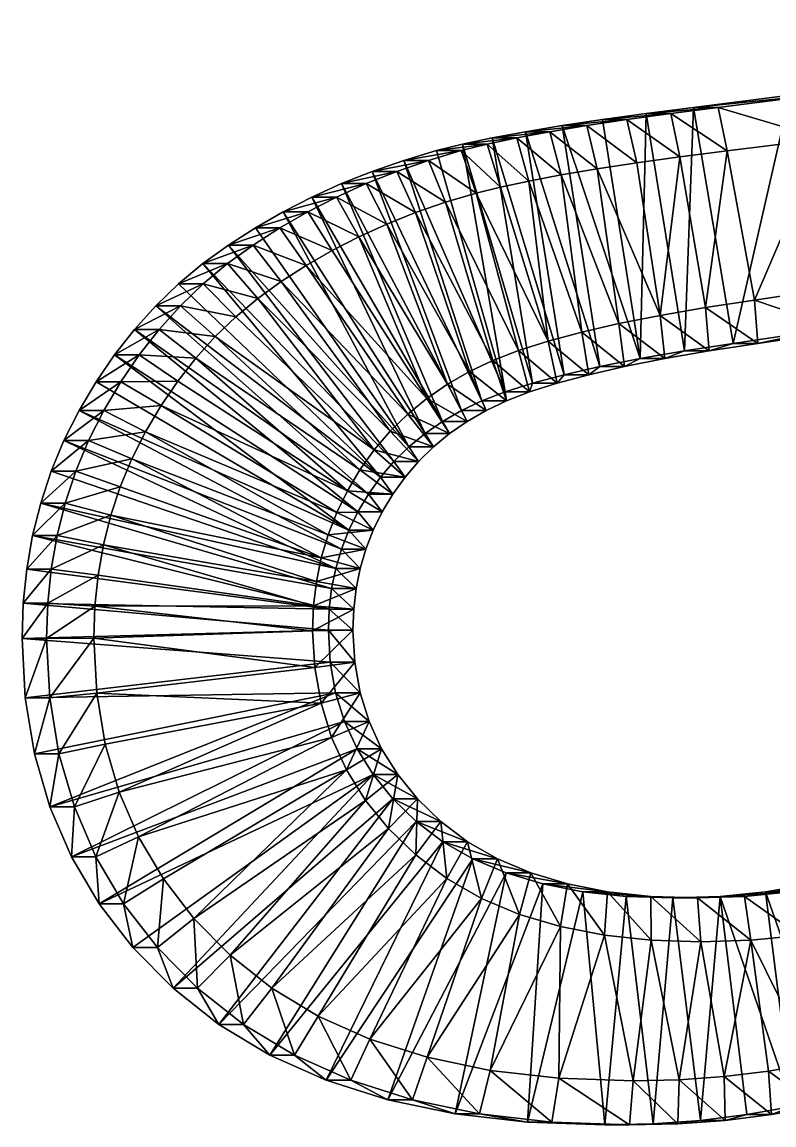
# Model space of a CAD drawing. Header units: metres. Extents: x -136 to 55, y -57 to 41.
# Drawn here: x -133.88 to -129.4, y -12.21 to -5.63 of the extents above; entities that cross this region are included whole.
import ezdxf

# ---------------------------------------------------------------- set-up
doc = ezdxf.new("R2010")
doc.units = ezdxf.units.M
doc.layers.get('0').update_dxf_attribs({"true_color": 0x57e057})

msp = doc.modelspace()

# ---------------------------------------------------------------- meshes
at = {"color": 74, "true_color": 0x58b11a}
mesh = msp.add_polyface(dxfattribs=at)
corners = [(-133.423, -4.1562, 0.4037), (-133.2765, -4.1562, 1.9251), (-133.1811, -3.8903, 1.9159), (-133.5064, -4.4391, 0.4117), (-133.3599, -4.4391, 1.9331), (-133.5777, -4.7389, 0.4186), (-133.4312, -4.7389, 1.94), (-131.9041, -4.9573, 0.2574), (-131.7576, -4.9573, 1.7788), (-131.8186, -4.6634, 0.2492), (-131.6721, -4.6634, 1.7706), (-131.7207, -4.3962, 0.2398), (-131.5742, -4.3962, 1.7612), (-131.6105, -4.1555, 0.2291), (-131.6059, -6.4542, 0.2287), (-131.7943, -6.5198, 0.2468), (-131.4594, -6.4542, 1.7501), (-131.6478, -6.5198, 1.7683), (-131.9771, -6.5928, 0.2644), (-131.8306, -6.5928, 1.7859), (-132.1543, -6.6733, 0.2815), (-133.2765, -4.1562, 1.9251), (-133.1811, -3.8903, 1.9159), (-133.3599, -4.4391, 1.9331), (-133.4312, -4.7389, 1.94), (-131.7576, -4.9573, 1.7788), (-131.6721, -4.6634, 1.7706), (-131.6478, -6.5198, 1.7683), (-131.8306, -6.5928, 1.7859), (-132.0078, -6.6733, 1.8029), (-132.9176, -3.987, 2.1099), (-133.0077, -4.2379, 2.1186), (-133.0869, -4.5068, 2.1262), (-133.0892, -4.5166, 2.1264), (-131.9244, -4.6686, 2.0143), (-131.899, -4.5813, 2.0118), (-131.5742, -4.3962, 1.7612), (-131.7946, -4.296, 2.0018), (-131.4641, -4.1555, 1.7506), (-131.6751, -4.0352, 1.9903), (-132.8169, -3.7538, 2.1002), (-133.3276, -3.8903, 0.3945), (-133.2201, -3.6413, 0.3841)]
mesh.append_faces([[corners[k] for k in face] for face in [(3, 7, 5)]], dxfattribs={"vtx0": -1, "color": 74})
mesh.append_faces([[corners[k] for k in face] for face in [(0, 9, 3), (41, 9, 0)]], dxfattribs={"vtx0": -1, "vtx1": -1, "color": 74})
mesh.append_faces([[corners[k] for k in face] for face in [(31, 34, 35), (30, 35, 37), (40, 37, 39), (3, 9, 7), (41, 11, 9), (42, 13, 11)]], dxfattribs={"vtx0": -1, "vtx2": -1, "color": 74})
mesh.append_faces([[corners[k] for k in face] for face in [(0, 3, 1), (3, 5, 4), (5, 7, 6), (7, 9, 8), (9, 11, 10), (11, 13, 12), (14, 15, 16), (15, 18, 17), (18, 20, 19), (1, 4, 21), (4, 6, 23), (6, 8, 24), (8, 10, 25), (10, 12, 26), (17, 19, 27), (19, 29, 28), (22, 21, 30), (21, 23, 31), (23, 24, 32), (24, 25, 33), (25, 26, 34), (26, 36, 35), (36, 38, 37)]], dxfattribs={"vtx1": -1, "color": 74})
mesh.append_faces([[corners[k] for k in face] for face in [(31, 32, 34), (30, 31, 35), (40, 30, 37)]], dxfattribs={"vtx1": -1, "vtx2": -1, "color": 74})
mesh.append_faces([[corners[k] for k in face] for face in [(0, 1, 2), (3, 4, 1), (5, 6, 4), (7, 8, 6), (9, 10, 8), (11, 12, 10), (15, 17, 16), (18, 19, 17), (1, 21, 22), (4, 23, 21), (6, 24, 23), (8, 25, 24), (10, 26, 25), (19, 28, 27), (21, 31, 30), (23, 32, 31), (24, 33, 32), (25, 34, 33), (26, 35, 34), (36, 37, 35), (38, 39, 37), (32, 33, 34)]], dxfattribs={"vtx2": -1, "color": 74})
mesh = msp.add_polyface(dxfattribs=at)
corners = [(-131.6105, -4.1555, 0.2291), (-131.4641, -4.1555, 1.7506), (-131.5742, -4.3962, 1.7612), (-131.488, -3.9415, 0.2173), (-131.3415, -3.9415, 1.7388), (-129.3058, -6.0656, 0.0072), (-129.1593, -6.0656, 1.5287), (-128.6303, -5.9889, 1.4777), (-129.8798, -6.1384, 0.0625), (-129.7333, -6.1384, 1.5839), (-130.1619, -6.174, 0.0897), (-130.0154, -6.174, 1.6111), (-130.4229, -6.21, 0.1148), (-130.2764, -6.21, 1.6362), (-130.6628, -6.2464, 0.1379), (-130.5163, -6.2464, 1.6593), (-130.8817, -6.2832, 0.159), (-130.7352, -6.2832, 1.6804), (-131.0794, -6.3204, 0.178), (-130.9329, -6.3204, 1.6994), (-131.2561, -6.358, 0.195), (-131.1096, -6.358, 1.7164), (-131.4117, -6.396, 0.21), (-131.2652, -6.396, 1.7314), (-131.6059, -6.4542, 0.2287), (-131.4594, -6.4542, 1.7501), (-131.5742, -4.3962, 1.7612), (-131.6721, -4.6634, 1.7706), (-131.4641, -4.1555, 1.7506), (-131.3415, -3.9415, 1.7388), (-129.1593, -6.0656, 1.5287), (-129.7333, -6.1384, 1.5839), (-130.0154, -6.174, 1.6111), (-130.2764, -6.21, 1.6362), (-130.5163, -6.2464, 1.6593), (-130.7352, -6.2832, 1.6804), (-130.9329, -6.3204, 1.6994), (-131.1096, -6.358, 1.7164), (-131.2652, -6.396, 1.7314), (-131.4594, -6.4542, 1.7501), (-131.6751, -4.0352, 1.9903), (-129.1034, -6.3253, 1.7426), (-129.6797, -6.3984, 1.7981), (-129.9604, -6.4338, 1.8252), (-130.2182, -6.4694, 1.85), (-130.4544, -6.5052, 1.8727), (-130.6687, -6.5412, 1.8934), (-130.861, -6.5774, 1.9119)]
mesh.append_faces([[corners[k] for k in face] for face in [(0, 3, 1), (5, 8, 6), (8, 10, 9), (10, 12, 11), (12, 14, 13), (14, 16, 15), (16, 18, 17), (18, 20, 19), (20, 22, 21), (22, 24, 23), (2, 1, 26), (1, 4, 28), (6, 9, 30), (9, 11, 31), (11, 13, 32), (13, 15, 33), (15, 17, 34), (17, 19, 35), (19, 21, 36), (21, 23, 37), (23, 25, 38), (28, 29, 40), (30, 31, 41), (31, 32, 42), (32, 33, 43), (33, 34, 44), (34, 35, 45), (35, 36, 46), (36, 37, 47)]], dxfattribs={"vtx1": -1, "color": 74})
mesh.append_faces([[corners[k] for k in face] for face in [(0, 1, 2), (3, 4, 1), (5, 6, 7), (8, 9, 6), (10, 11, 9), (12, 13, 11), (14, 15, 13), (16, 17, 15), (18, 19, 17), (20, 21, 19), (22, 23, 21), (24, 25, 23), (2, 26, 27), (1, 28, 26), (4, 29, 28), (9, 31, 30), (11, 32, 31), (13, 33, 32), (15, 34, 33), (17, 35, 34), (19, 36, 35), (21, 37, 36), (23, 38, 37), (25, 39, 38), (31, 42, 41), (32, 43, 42), (33, 44, 43), (34, 45, 44)]], dxfattribs={"vtx2": -1, "color": 74})
mesh = msp.add_polyface(dxfattribs=at)
corners = [(-131.4594, -6.4542, 1.7501), (-131.6478, -6.5198, 1.7683), (-131.4594, -6.4542, 1.7501), (-131.6478, -6.5198, 1.7683), (-130.7352, -6.2832, 1.6804), (-130.6687, -6.5412, 1.8934), (-130.4544, -6.5052, 1.8727), (-130.9329, -6.3204, 1.6994), (-130.861, -6.5774, 1.9119), (-131.1096, -6.358, 1.7164), (-131.0308, -6.6135, 1.9282), (-131.2652, -6.396, 1.7314), (-131.1761, -6.649, 1.9422), (-131.3584, -6.7037, 1.9598), (-131.536, -6.7655, 1.9769), (-130.0515, -7.6367, 1.6146), (-130.0779, -7.379, 1.8365), (-130.3239, -7.4276, 1.8602), (-129.787, -7.591, 1.5891), (-129.8078, -7.3323, 1.8105), (-129.4972, -7.5468, 1.5612), (-129.5154, -7.2878, 1.7823), (-128.9823, -7.4685, 1.5116), (-129.0031, -7.2098, 1.733), (-131.7077, -6.8341, 1.9934), (-131.3465, -7.7895, 1.9586), (-131.2157, -7.7142, 1.946), (-131.0766, -7.6478, 1.9326), (-130.9219, -7.5878, 1.9177), (-130.7452, -7.5316, 1.9007), (-130.5461, -7.4784, 1.8816), (-130.2182, -6.4694, 1.85), (-129.9604, -6.4338, 1.8252), (-129.6797, -6.3984, 1.7981), (-129.1034, -6.3253, 1.7426), (-131.7943, -6.5198, 0.2468), (-131.1409, -7.8887, 0.1839), (-131.2621, -7.9466, 0.1956), (-131.6059, -6.4542, 0.2287), (-131.0029, -7.8352, 0.1706), (-131.4117, -6.396, 0.21), (-131.2561, -6.358, 0.195), (-130.8396, -7.7832, 0.1549), (-131.0794, -6.3204, 0.178), (-130.6511, -7.7328, 0.1368), (-130.8817, -6.2832, 0.159), (-130.4372, -7.684, 0.1162), (-130.6628, -6.2464, 0.1379), (-130.198, -7.6367, 0.0931), (-130.4229, -6.21, 0.1148), (-130.1619, -6.174, 0.0897), (-129.9335, -7.591, 0.0677), (-129.8798, -6.1384, 0.0625), (-129.6437, -7.5468, 0.0398), (-129.3058, -6.0656, 0.0072), (-129.1288, -7.4685, -0.0098)]
mesh.append_faces([[corners[k] for k in face] for face in [(38, 36, 35), (40, 39, 38), (41, 39, 40), (43, 42, 41), (45, 44, 43), (47, 46, 45), (49, 48, 47), (50, 48, 49), (52, 51, 50), (54, 53, 52)]], dxfattribs={"vtx0": -1, "vtx1": -1, "color": 74})
mesh.append_faces([[corners[k] for k in face] for face in [(24, 25, 26), (14, 26, 27), (13, 27, 28), (12, 28, 29), (8, 29, 30), (5, 30, 17), (6, 17, 16), (32, 16, 19), (33, 19, 21), (34, 21, 23), (35, 36, 37), (38, 39, 36), (41, 42, 39), (43, 44, 42), (45, 46, 44), (47, 48, 46), (50, 51, 48), (52, 53, 51), (54, 55, 53)]], dxfattribs={"vtx0": -1, "vtx2": -1, "color": 74})
mesh.append_faces([[corners[k] for k in face] for face in [(0, 1, 2), (9, 11, 10), (11, 2, 12), (2, 3, 13), (18, 20, 19), (20, 22, 21)]], dxfattribs={"vtx1": -1, "color": 74})
mesh.append_faces([[corners[k] for k in face] for face in [(14, 24, 26), (13, 14, 27), (12, 13, 28), (10, 12, 29), (8, 10, 29), (5, 8, 30), (6, 5, 17), (31, 6, 16), (32, 31, 16), (33, 32, 19), (34, 33, 21)]], dxfattribs={"vtx1": -1, "vtx2": -1, "color": 74})
mesh.append_faces([[corners[k] for k in face] for face in [(1, 3, 2), (4, 5, 6), (7, 8, 5), (9, 10, 8), (11, 12, 10), (2, 13, 12), (3, 14, 13), (15, 16, 17), (18, 19, 16), (20, 21, 19), (22, 23, 21)]], dxfattribs={"vtx2": -1, "color": 74})
mesh = msp.add_polyface(dxfattribs=at)
corners = [(-132.1543, -6.6733, 0.2815), (-132.0078, -6.6733, 1.8029), (-131.8306, -6.5928, 1.7859), (-132.3257, -6.7611, 0.298), (-132.1792, -6.7611, 1.8194), (-132.4915, -6.8563, 0.314), (-132.345, -6.8563, 1.8354), (-132.6516, -6.959, 0.3294), (-132.5051, -6.959, 1.8508), (-132.8046, -7.0703, 0.3441), (-132.6581, -7.0703, 1.8656), (-132.949, -7.1915, 0.358), (-132.8025, -7.1915, 1.8795), (-133.0848, -7.3227, 0.3711), (-132.9383, -7.3227, 1.8925), (-133.212, -7.4637, 0.3833), (-133.0655, -7.4637, 1.9048), (-132.0078, -6.6733, 1.8029), (-131.8306, -6.5928, 1.7859), (-132.1792, -6.7611, 1.8194), (-132.345, -6.8563, 1.8354), (-132.5051, -6.959, 1.8508), (-132.6581, -7.0703, 1.8656), (-132.8025, -7.1915, 1.8795), (-132.9383, -7.3227, 1.8925), (-133.0655, -7.4637, 1.9048), (-131.6478, -6.5198, 1.7683), (-131.536, -6.7655, 1.9769), (-131.7077, -6.8341, 1.9934), (-131.8738, -6.9095, 2.0094), (-132.0342, -6.9917, 2.0248), (-132.1891, -7.0806, 2.0398), (-132.3374, -7.1757, 2.054), (-132.4769, -7.2772, 2.0675), (-132.6074, -7.3867, 2.08), (-132.7301, -7.5053, 2.0918), (-131.5831, -7.9675, 1.9814), (-131.4691, -7.874, 1.9704), (-131.3465, -7.7895, 1.9586), (-131.6653, -8.2498, 0.2344), (-131.5768, -8.1632, 0.2259), (-131.4801, -8.0838, 0.2166), (-131.9771, -6.5928, 0.2644), (-131.3752, -8.0116, 0.2065), (-131.7943, -6.5198, 0.2468), (-131.2621, -7.9466, 0.1956)]
mesh.append_faces([[corners[k] for k in face] for face in [(7, 39, 9), (5, 40, 7), (3, 40, 5), (0, 41, 3), (42, 43, 0), (44, 45, 42)]], dxfattribs={"vtx0": -1, "vtx1": -1, "color": 74})
mesh.append_faces([[corners[k] for k in face] for face in [(0, 3, 1), (3, 5, 4), (5, 7, 6), (7, 9, 8), (9, 11, 10), (11, 13, 12), (13, 15, 14), (1, 4, 17), (4, 6, 19), (6, 8, 20), (8, 10, 21), (10, 12, 22), (12, 14, 23), (14, 16, 24), (26, 18, 27), (18, 17, 28), (17, 19, 29), (19, 20, 30), (20, 21, 31), (21, 22, 32), (22, 23, 33), (23, 24, 34), (24, 25, 35)]], dxfattribs={"vtx1": -1, "color": 74})
mesh.append_faces([[corners[k] for k in face] for face in [(31, 32, 36), (30, 31, 37), (29, 30, 37), (28, 29, 38)]], dxfattribs={"vtx1": -1, "vtx2": -1, "color": 74})
mesh.append_faces([[corners[k] for k in face] for face in [(0, 1, 2), (3, 4, 1), (5, 6, 4), (7, 8, 6), (9, 10, 8), (11, 12, 10), (13, 14, 12), (15, 16, 14), (1, 17, 18), (4, 19, 17), (6, 20, 19), (8, 21, 20), (10, 22, 21), (12, 23, 22), (14, 24, 23), (16, 25, 24), (18, 28, 27), (17, 29, 28), (19, 30, 29), (20, 31, 30), (21, 32, 31), (22, 33, 32), (23, 34, 33), (24, 35, 34)]], dxfattribs={"vtx2": -1, "color": 74})
mesh = msp.add_polyface(dxfattribs=at)
corners = [(-132.0514, -9.1308, 0.2716), (-131.9049, -9.1308, 1.793), (-131.9098, -9.2568, 1.7935), (-132.0368, -9.0082, 0.2702), (-131.8903, -9.0082, 1.7916), (-132.0125, -8.8888, 0.2678), (-131.866, -8.8888, 1.7893), (-131.9784, -8.7728, 0.2646), (-131.8319, -8.7728, 1.786), (-131.9347, -8.66, 0.2604), (-131.7882, -8.66, 1.7818), (-131.8811, -8.5506, 0.2552), (-131.7346, -8.5506, 1.7766), (-131.8179, -8.4444, 0.2491), (-131.6714, -8.4444, 1.7705), (-131.7457, -8.3435, 0.2422), (-131.5992, -8.3435, 1.7636), (-131.6653, -8.2498, 0.2344), (-131.5188, -8.2498, 1.7559), (-131.5768, -8.1632, 0.2259), (-131.9098, -9.2568, 1.7935), (-131.8991, -9.4476, 1.7925), (-131.9049, -9.1308, 1.793), (-131.8903, -9.0082, 1.7916), (-131.866, -8.8888, 1.7893), (-131.8319, -8.7728, 1.786), (-131.7882, -8.66, 1.7818), (-131.7346, -8.5506, 1.7766), (-131.6714, -8.4444, 1.7705), (-131.5992, -8.3435, 1.7636), (-131.5188, -8.2498, 1.7559), (-132.1442, -9.1102, 2.0354), (-132.1271, -8.9663, 2.0338), (-132.0984, -8.8254, 2.031), (-132.058, -8.688, 2.0271), (-132.0062, -8.5545, 2.0221), (-131.943, -8.4253, 2.0161), (-131.8686, -8.3004, 2.0089), (-131.7834, -8.1813, 2.0007), (-131.688, -8.0701, 1.9915), (-131.4303, -8.1632, 1.7473), (-131.5831, -7.9675, 1.9814), (-132.3374, -7.1757, 2.054), (-132.1891, -7.0806, 2.0398), (-131.4691, -7.874, 1.9704), (-131.8738, -6.9095, 2.0094), (-131.3465, -7.7895, 1.9586), (-132.6516, -6.959, 0.3294), (-132.3257, -6.7611, 0.298), (-131.4801, -8.0838, 0.2166), (-132.1543, -6.6733, 0.2815), (-131.3752, -8.0116, 0.2065), (-131.9771, -6.5928, 0.2644), (-131.2621, -7.9466, 0.1956)]
mesh.append_faces([[corners[k] for k in face] for face in [(42, 39, 41), (43, 41, 44), (45, 44, 46), (47, 19, 17), (48, 49, 19), (50, 51, 49), (52, 53, 51)]], dxfattribs={"vtx0": -1, "vtx2": -1, "color": 74})
mesh.append_faces([[corners[k] for k in face] for face in [(5, 7, 6), (7, 9, 8), (9, 11, 10), (11, 13, 12), (13, 15, 14), (15, 17, 16), (17, 19, 18), (2, 1, 20), (1, 4, 22), (4, 6, 23), (6, 8, 24), (8, 10, 25), (10, 12, 26), (12, 14, 27), (14, 16, 28), (16, 18, 29), (22, 23, 31), (23, 24, 32), (24, 25, 33), (25, 26, 34), (26, 27, 35), (27, 28, 36), (28, 29, 37), (29, 30, 38), (30, 40, 39)]], dxfattribs={"vtx1": -1, "color": 74})
mesh.append_faces([[corners[k] for k in face] for face in [(0, 1, 2), (3, 4, 1), (5, 6, 4), (7, 8, 6), (9, 10, 8), (11, 12, 10), (13, 14, 12), (15, 16, 14), (17, 18, 16), (2, 20, 21), (1, 22, 20), (4, 23, 22), (6, 24, 23), (8, 25, 24), (10, 26, 25), (12, 27, 26), (14, 28, 27), (16, 29, 28), (18, 30, 29), (26, 35, 34), (27, 36, 35), (28, 37, 36), (29, 38, 37), (30, 39, 38), (40, 41, 39)]], dxfattribs={"vtx2": -1, "color": 74})
mesh = msp.add_polyface(dxfattribs=at)
corners = [(-133.3306, -7.6147, 0.3948), (-133.1841, -7.6147, 1.9162), (-133.0655, -7.4637, 1.9048), (-132.0563, -9.2568, 0.2721), (-132.0514, -9.1308, 0.2716), (-131.9098, -9.2568, 1.7935), (-132.0368, -9.0082, 0.2702), (-131.9049, -9.1308, 1.793), (-132.0125, -8.8888, 0.2678), (-131.8903, -9.0082, 1.7916), (-133.0655, -7.4637, 1.9048), (-133.1841, -7.6147, 1.9162), (-132.8453, -7.6331, 2.1029), (-132.7301, -7.5053, 2.0918), (-132.9531, -7.7702, 2.1133), (-133.2941, -7.7757, 1.9268), (-133.0535, -7.9171, 2.123), (-131.9098, -9.2568, 1.7935), (-131.9049, -9.1308, 1.793), (-132.15, -9.2591, 2.036), (-132.1442, -9.1102, 2.0354), (-131.8903, -9.0082, 1.7916), (-132.1271, -8.9663, 2.0338), (-131.866, -8.8888, 1.7893), (-132.0984, -8.8254, 2.031), (-131.8319, -8.7728, 1.786), (-132.058, -8.688, 2.0271), (-133.4473, -9.1136, 2.1609), (-133.4535, -9.3034, 2.1615), (-133.4283, -8.9271, 2.1591), (-133.3969, -8.7463, 2.156), (-133.353, -8.5709, 2.1518), (-133.2967, -8.4005, 2.1464), (-133.2279, -8.2349, 2.1398), (-133.1461, -8.0731, 2.1319), (-132.0062, -8.5545, 2.0221), (-131.943, -8.4253, 2.0161), (-131.8686, -8.3004, 2.0089), (-131.7834, -8.1813, 2.0007), (-132.6074, -7.3867, 2.08), (-132.4769, -7.2772, 2.0675), (-131.688, -8.0701, 1.9915), (-132.3374, -7.1757, 2.054), (-133.8751, -9.0959, 0.4472), (-133.8196, -8.6918, 0.4419), (-133.771, -8.4976, 0.4372), (-133.7086, -8.3086, 0.4312), (-133.6322, -8.1249, 0.4238), (-131.9784, -8.7728, 0.2646), (-133.5421, -7.9465, 0.4151), (-131.9347, -8.66, 0.2604), (-133.4406, -7.7757, 0.4054), (-131.8811, -8.5506, 0.2552), (-133.212, -7.4637, 0.3833), (-131.8179, -8.4444, 0.2491), (-133.0848, -7.3227, 0.3711), (-131.7457, -8.3435, 0.2422), (-132.949, -7.1915, 0.358), (-132.8046, -7.0703, 0.3441), (-131.6653, -8.2498, 0.2344)]
mesh.append_faces([[corners[k] for k in face] for face in [(46, 8, 45), (47, 8, 46), (49, 48, 47), (51, 50, 49), (0, 50, 51), (53, 52, 0), (55, 54, 53), (57, 56, 55), (58, 56, 57)]], dxfattribs={"vtx0": -1, "vtx1": -1, "color": 74})
mesh.append_faces([[corners[k] for k in face] for face in [(27, 19, 20), (30, 20, 22), (31, 22, 24), (33, 24, 26), (34, 26, 35), (16, 35, 36), (12, 36, 37), (13, 37, 38), (40, 38, 41), (43, 4, 3), (44, 6, 4), (45, 8, 6), (47, 48, 8), (49, 50, 48), (0, 52, 50), (53, 54, 52), (55, 56, 54), (58, 59, 56)]], dxfattribs={"vtx0": -1, "vtx2": -1, "color": 74})
mesh.append_faces([[corners[k] for k in face] for face in [(3, 4, 5), (4, 6, 7), (6, 8, 9), (2, 1, 10), (10, 11, 12), (11, 15, 14), (17, 18, 19)]], dxfattribs={"vtx1": -1, "color": 74})
mesh.append_faces([[corners[k] for k in face] for face in [(27, 28, 19), (29, 27, 20), (30, 29, 20), (31, 30, 22), (32, 31, 24), (33, 32, 24), (34, 33, 26), (16, 34, 35), (14, 16, 36), (12, 14, 36), (13, 12, 37), (39, 13, 38), (40, 39, 38), (42, 40, 41)]], dxfattribs={"vtx1": -1, "vtx2": -1, "color": 74})
mesh.append_faces([[corners[k] for k in face] for face in [(0, 1, 2), (1, 11, 10), (10, 12, 13), (11, 14, 12), (15, 16, 14), (18, 20, 19), (21, 22, 20), (23, 24, 22), (25, 26, 24)]], dxfattribs={"vtx2": -1, "color": 74})
mesh = msp.add_polyface(dxfattribs=at)
corners = [(-131.5768, -8.1632, 0.2259), (-131.4303, -8.1632, 1.7473), (-131.5188, -8.2498, 1.7559), (-131.4801, -8.0838, 0.2166), (-131.3336, -8.0838, 1.738), (-131.3752, -8.0116, 0.2065), (-131.2287, -8.0116, 1.7279), (-131.2621, -7.9466, 0.1956), (-131.1156, -7.9466, 1.717), (-131.1409, -7.8887, 0.1839), (-130.9944, -7.8887, 1.7054), (-131.0029, -7.8352, 0.1706), (-130.8564, -7.8352, 1.6921), (-130.8396, -7.7832, 0.1549), (-130.6931, -7.7832, 1.6763), (-130.6511, -7.7328, 0.1368), (-130.5046, -7.7328, 1.6582), (-130.4372, -7.684, 0.1162), (-130.2907, -7.684, 1.6376), (-130.198, -7.6367, 0.0931), (-130.0515, -7.6367, 1.6146), (-129.9335, -7.591, 0.0677), (-131.5188, -8.2498, 1.7559), (-131.4303, -8.1632, 1.7473), (-131.3336, -8.0838, 1.738), (-131.2287, -8.0116, 1.7279), (-131.1156, -7.9466, 1.717), (-130.9944, -7.8887, 1.7054), (-130.8564, -7.8352, 1.6921), (-130.6931, -7.7832, 1.6763), (-130.5046, -7.7328, 1.6582), (-130.2907, -7.684, 1.6376), (-130.0515, -7.6367, 1.6146), (-131.5831, -7.9675, 1.9814), (-131.4691, -7.874, 1.9704), (-131.3465, -7.7895, 1.9586), (-131.2157, -7.7142, 1.946), (-131.0766, -7.6478, 1.9326), (-130.9219, -7.5878, 1.9177), (-130.7452, -7.5316, 1.9007), (-130.5461, -7.4784, 1.8816), (-130.3239, -7.4276, 1.8602)]
mesh.append_faces([[corners[k] for k in face] for face in [(0, 3, 1), (3, 5, 4), (5, 7, 6), (7, 9, 8), (9, 11, 10), (11, 13, 12), (13, 15, 14), (15, 17, 16), (17, 19, 18), (19, 21, 20), (2, 1, 22), (1, 4, 23), (4, 6, 24), (6, 8, 25), (8, 10, 26), (10, 12, 27), (12, 14, 28), (14, 16, 29), (16, 18, 30), (18, 20, 31), (23, 24, 33), (24, 25, 34), (25, 26, 35), (26, 27, 36), (27, 28, 37), (28, 29, 38), (29, 30, 39), (30, 31, 40), (31, 32, 41)]], dxfattribs={"vtx1": -1, "color": 74})
mesh.append_faces([[corners[k] for k in face] for face in [(0, 1, 2), (3, 4, 1), (5, 6, 4), (7, 8, 6), (9, 10, 8), (11, 12, 10), (13, 14, 12), (15, 16, 14), (17, 18, 16), (19, 20, 18), (1, 23, 22), (4, 24, 23), (6, 25, 24), (8, 26, 25), (10, 27, 26), (12, 28, 27), (14, 29, 28), (16, 30, 29), (18, 31, 30), (20, 32, 31), (24, 34, 33), (25, 35, 34), (26, 36, 35), (27, 37, 36), (28, 38, 37), (29, 39, 38), (30, 40, 39), (31, 41, 40)]], dxfattribs={"vtx2": -1, "color": 74})
mesh = msp.add_polyface(dxfattribs=at)
corners = [(-126.9481, -8.8595, -0.2198), (-127.0106, -9.0586, -0.2138), (-126.8016, -8.8595, 1.3016), (-126.8641, -9.0586, 1.3077), (-127.0845, -9.2353, -0.2067), (-126.938, -9.2353, 1.3148), (-127.1971, -9.443, -0.1958), (-127.0506, -9.443, 1.3256), (-127.3266, -9.6379, -0.1834), (-127.1801, -9.6379, 1.3381), (-127.4729, -9.8198, -0.1693), (-127.3264, -9.8198, 1.3522), (-127.6361, -9.9889, -0.1535), (-127.4896, -9.9889, 1.3679), (-127.8161, -10.1451, -0.1362), (-127.6696, -10.1451, 1.3852), (-128.013, -10.2884, -0.1173), (-127.8665, -10.2884, 1.4042), (-129.9335, -7.591, 0.0677), (-129.787, -7.591, 1.5891), (-130.0515, -7.6367, 1.6146), (-129.6437, -7.5468, 0.0398), (-129.4972, -7.5468, 1.5612), (-129.1288, -7.4685, -0.0098), (-128.9823, -7.4685, 1.5116), (-126.8641, -9.0586, 1.3077), (-126.938, -9.2353, 1.3148), (-127.0506, -9.443, 1.3256), (-127.1801, -9.6379, 1.3381), (-127.3264, -9.8198, 1.3522), (-127.4896, -9.9889, 1.3679), (-127.6696, -10.1451, 1.3852), (-127.8665, -10.2884, 1.4042), (-130.0515, -7.6367, 1.6146), (-129.787, -7.591, 1.5891), (-129.4972, -7.5468, 1.5612), (-128.9823, -7.4685, 1.5116), (-126.6817, -9.349, 1.5095), (-126.8063, -9.5787, 1.5214), (-126.9488, -9.7933, 1.5352), (-127.11, -9.9937, 1.5507), (-127.2895, -10.1796, 1.568), (-127.4867, -10.3507, 1.587), (-130.0779, -7.379, 1.8365), (-126.9493, -10.7401, 1.5352), (-126.6878, -10.7218, -0.2449)]
mesh.append_faces([[corners[k] for k in face] for face in [(44, 39, 40), (45, 4, 1), (45, 6, 4), (45, 8, 6), (45, 10, 8), (45, 12, 10)]], dxfattribs={"vtx0": -1, "vtx2": -1, "color": 74})
mesh.append_faces([[corners[k] for k in face] for face in [(0, 1, 2), (1, 4, 3), (4, 6, 5), (6, 8, 7), (8, 10, 9), (10, 12, 11), (12, 14, 13), (14, 16, 15), (18, 21, 19), (21, 23, 22), (3, 5, 25), (5, 7, 26), (7, 9, 27), (9, 11, 28), (11, 13, 29), (13, 15, 30), (15, 17, 31), (20, 19, 33), (19, 22, 34), (22, 24, 35), (26, 27, 37), (27, 28, 38), (28, 29, 39), (29, 30, 40), (30, 31, 41), (33, 34, 43)]], dxfattribs={"vtx1": -1, "color": 74})
mesh.append_faces([[corners[k] for k in face] for face in [(1, 3, 2), (4, 5, 3), (6, 7, 5), (8, 9, 7), (10, 11, 9), (12, 13, 11), (14, 15, 13), (16, 17, 15), (18, 19, 20), (21, 22, 19), (23, 24, 22), (5, 26, 25), (7, 27, 26), (9, 28, 27), (11, 29, 28), (13, 30, 29), (15, 31, 30), (17, 32, 31), (19, 34, 33), (22, 35, 34), (24, 36, 35), (28, 39, 38), (29, 40, 39), (30, 41, 40), (31, 42, 41)]], dxfattribs={"vtx2": -1, "color": 74})
mesh = msp.add_polyface(dxfattribs=at)
corners = [(-133.212, -7.4637, 0.3833), (-133.3306, -7.6147, 0.3948), (-133.0655, -7.4637, 1.9048), (-133.4406, -7.7757, 0.4054), (-133.1841, -7.6147, 1.9162), (-133.2941, -7.7757, 1.9268), (-133.5421, -7.9465, 0.4151), (-133.3956, -7.9465, 1.9366), (-133.6322, -8.1249, 0.4238), (-133.4857, -8.1249, 1.9452), (-133.7086, -8.3086, 0.4312), (-133.5621, -8.3086, 1.9526), (-133.771, -8.4976, 0.4372), (-133.6245, -8.4976, 1.9586), (-133.8196, -8.6918, 0.4419), (-133.6731, -8.6918, 1.9633), (-133.8542, -8.8912, 0.4452), (-133.7078, -8.8912, 1.9666), (-133.8751, -9.0959, 0.4472), (-133.7286, -9.0959, 1.9686), (-133.882, -9.3059, 0.4479), (-133.7355, -9.3059, 1.9693), (-133.1841, -7.6147, 1.9162), (-133.2941, -7.7757, 1.9268), (-133.3956, -7.9465, 1.9366), (-133.4857, -8.1249, 1.9452), (-133.5621, -8.3086, 1.9526), (-133.6245, -8.4976, 1.9586), (-133.6731, -8.6918, 1.9633), (-133.7078, -8.8912, 1.9666), (-133.7286, -9.0959, 1.9686), (-133.7355, -9.3059, 1.9693), (-133.0535, -7.9171, 2.123), (-133.1461, -8.0731, 2.1319), (-133.2279, -8.2349, 2.1398), (-133.2967, -8.4005, 2.1464), (-133.353, -8.5709, 2.1518), (-133.3969, -8.7463, 2.156), (-133.4283, -8.9271, 2.1591), (-133.4473, -9.1136, 2.1609), (-133.4535, -9.3034, 2.1615), (-132.0563, -9.2568, 0.2721), (-132.0514, -9.1308, 0.2716), (-132.0368, -9.0082, 0.2702)]
mesh.append_faces([[corners[k] for k in face] for face in [(18, 41, 20), (16, 42, 18), (14, 42, 16), (12, 43, 14)]], dxfattribs={"vtx0": -1, "vtx1": -1, "color": 74})
mesh.append_faces([[corners[k] for k in face] for face in [(0, 1, 2), (1, 3, 4), (3, 6, 5), (6, 8, 7), (8, 10, 9), (10, 12, 11), (12, 14, 13), (14, 16, 15), (16, 18, 17), (18, 20, 19), (4, 5, 22), (5, 7, 23), (7, 9, 24), (9, 11, 25), (11, 13, 26), (13, 15, 27), (15, 17, 28), (17, 19, 29), (19, 21, 30), (23, 24, 32), (24, 25, 33), (25, 26, 34), (26, 27, 35), (27, 28, 36), (28, 29, 37), (29, 30, 38), (30, 31, 39)]], dxfattribs={"vtx1": -1, "color": 74})
mesh.append_faces([[corners[k] for k in face] for face in [(3, 5, 4), (6, 7, 5), (8, 9, 7), (10, 11, 9), (12, 13, 11), (14, 15, 13), (16, 17, 15), (18, 19, 17), (20, 21, 19), (5, 23, 22), (7, 24, 23), (9, 25, 24), (11, 26, 25), (13, 27, 26), (15, 28, 27), (17, 29, 28), (19, 30, 29), (21, 31, 30), (24, 33, 32), (25, 34, 33), (26, 35, 34), (27, 36, 35), (28, 37, 36), (29, 38, 37), (30, 39, 38), (31, 40, 39)]], dxfattribs={"vtx2": -1, "color": 74})
mesh = msp.add_polyface(dxfattribs=at)
corners = [(-133.882, -9.3059, 0.4479), (-133.8636, -9.6593, 0.4461), (-133.7355, -9.3059, 1.9693), (-133.7171, -9.6593, 1.9675), (-133.8085, -9.9941, 0.4408), (-133.6621, -9.9941, 1.9622), (-133.7167, -10.3105, 0.4319), (-133.5702, -10.3105, 1.9534), (-131.8855, -9.9641, 0.2556), (-131.9602, -9.8012, 0.2628), (-131.739, -9.9641, 1.777), (-131.8137, -9.8012, 1.7842), (-132.0136, -9.6291, 0.268), (-131.8671, -9.6291, 1.7894), (-132.0456, -9.4476, 0.271), (-131.8991, -9.4476, 1.7925), (-132.0563, -9.2568, 0.2721), (-131.9098, -9.2568, 1.7935), (-133.7355, -9.3059, 1.9693), (-133.7171, -9.6593, 1.9675), (-133.6621, -9.9941, 1.9622), (-133.5702, -10.3105, 1.9534), (-133.4417, -10.6083, 1.941), (-131.8671, -9.6291, 1.7894), (-131.8137, -9.8012, 1.7842), (-131.8991, -9.4476, 1.7925), (-133.4535, -9.3034, 2.1615), (-133.4365, -9.631, 2.1599), (-133.3864, -9.9359, 2.155), (-133.3035, -10.2214, 2.1471), (-133.4417, -10.6083, 1.941), (-131.739, -9.9641, 1.777), (-131.9478, -10.0892, 2.0165), (-131.8341, -10.2709, 2.0056), (-132.0367, -9.8954, 2.0251), (-132.1001, -9.6911, 2.0312), (-132.1377, -9.4779, 2.0348), (-131.9098, -9.2568, 1.7935), (-132.15, -9.2591, 2.036), (-133.1881, -10.4888, 2.1359), (-133.4229, -10.8877, 0.4037), (-131.7894, -10.1176, 0.2464), (-133.5882, -10.6083, 0.4196)]
mesh.append_faces([[corners[k] for k in face] for face in [(6, 9, 42), (4, 12, 6), (1, 12, 4), (0, 14, 1)]], dxfattribs={"vtx0": -1, "vtx1": -1, "color": 74})
mesh.append_faces([[corners[k] for k in face] for face in [(39, 32, 34), (29, 34, 35), (27, 35, 36), (26, 36, 38), (40, 8, 41), (42, 9, 8), (6, 12, 9), (1, 14, 12), (0, 16, 14)]], dxfattribs={"vtx0": -1, "vtx2": -1, "color": 74})
mesh.append_faces([[corners[k] for k in face] for face in [(0, 1, 2), (1, 4, 3), (4, 6, 5), (8, 9, 10), (9, 12, 11), (12, 14, 13), (14, 16, 15), (2, 3, 18), (3, 5, 19), (5, 7, 20), (7, 22, 21), (13, 15, 23), (15, 17, 25), (18, 19, 26), (19, 20, 27), (20, 21, 28), (21, 30, 29), (24, 23, 34), (23, 25, 35), (25, 37, 36)]], dxfattribs={"vtx1": -1, "color": 74})
mesh.append_faces([[corners[k] for k in face] for face in [(29, 39, 34), (28, 29, 35), (27, 28, 35), (26, 27, 36)]], dxfattribs={"vtx1": -1, "vtx2": -1, "color": 74})
mesh.append_faces([[corners[k] for k in face] for face in [(1, 3, 2), (4, 5, 3), (6, 7, 5), (9, 11, 10), (12, 13, 11), (14, 15, 13), (16, 17, 15), (3, 19, 18), (5, 20, 19), (7, 21, 20), (13, 23, 24), (15, 25, 23), (19, 27, 26), (20, 28, 27), (21, 29, 28), (31, 32, 33), (24, 34, 32), (23, 35, 34), (25, 36, 35), (37, 38, 36)]], dxfattribs={"vtx2": -1, "color": 74})
mesh = msp.add_polyface(dxfattribs=at)
corners = [(-130.0023, -10.8528, 0.0743), (-130.2804, -10.8435, 0.1011), (-129.8559, -10.8528, 1.5957), (-130.1339, -10.8435, 1.6225), (-130.5386, -10.8156, 0.1259), (-130.3921, -10.8156, 1.6474), (-130.777, -10.7691, 0.1489), (-130.6305, -10.7691, 1.6703), (-130.9957, -10.7039, 0.1699), (-130.8492, -10.7039, 1.6914), (-131.1946, -10.6202, 0.1891), (-131.0481, -10.6202, 1.7105), (-131.3738, -10.5178, 0.2063), (-131.2273, -10.5178, 1.7278), (-131.5331, -10.3968, 0.2217), (-131.3866, -10.3968, 1.7431), (-131.6719, -10.2619, 0.2351), (-131.5254, -10.2619, 1.7565), (-131.7894, -10.1176, 0.2464), (-131.6429, -10.1176, 1.7678), (-131.8855, -9.9641, 0.2556), (-131.739, -9.9641, 1.777), (-130.1339, -10.8435, 1.6225), (-129.8559, -10.8528, 1.5957), (-130.3921, -10.8156, 1.6474), (-130.6305, -10.7691, 1.6703), (-130.8492, -10.7039, 1.6914), (-131.0481, -10.6202, 1.7105), (-131.2273, -10.5178, 1.7278), (-131.3866, -10.3968, 1.7431), (-131.5254, -10.2619, 1.7565), (-131.6429, -10.1176, 1.7678), (-131.739, -9.9641, 1.777), (-131.8137, -9.8012, 1.7842), (-131.8137, -9.8012, 1.7842), (-131.8671, -9.6291, 1.7894), (-130.41, -11.0749, 1.8685), (-130.6717, -11.0239, 1.8936), (-130.916, -10.9511, 1.9172), (-131.1425, -10.8557, 1.939), (-131.35, -10.7371, 1.959), (-131.5356, -10.5962, 1.9768), (-131.6968, -10.4396, 1.9923), (-131.8341, -10.2709, 2.0056), (-131.9478, -10.0892, 2.0165)]
mesh.append_faces([[corners[k] for k in face] for face in [(0, 1, 2), (1, 4, 3), (4, 6, 5), (6, 8, 7), (8, 10, 9), (10, 12, 11), (12, 14, 13), (14, 16, 15), (16, 18, 17), (18, 20, 19), (3, 5, 22), (5, 7, 24), (7, 9, 25), (9, 11, 26), (11, 13, 27), (13, 15, 28), (15, 17, 29), (17, 19, 30), (19, 21, 31), (21, 33, 32), (33, 35, 34), (24, 25, 36), (25, 26, 37), (26, 27, 38), (27, 28, 39), (28, 29, 40), (29, 30, 41), (30, 31, 42), (31, 32, 43), (32, 34, 44)]], dxfattribs={"vtx1": -1, "color": 74})
mesh.append_faces([[corners[k] for k in face] for face in [(1, 3, 2), (4, 5, 3), (6, 7, 5), (8, 9, 7), (10, 11, 9), (12, 13, 11), (14, 15, 13), (16, 17, 15), (18, 19, 17), (20, 21, 19), (3, 22, 23), (5, 24, 22), (7, 25, 24), (9, 26, 25), (11, 27, 26), (13, 28, 27), (15, 29, 28), (17, 30, 29), (19, 31, 30), (21, 32, 31), (33, 34, 32), (26, 38, 37), (27, 39, 38), (28, 40, 39), (29, 41, 40), (30, 42, 41), (31, 43, 42)]], dxfattribs={"vtx2": -1, "color": 74})
mesh = msp.add_polyface(dxfattribs=at)
corners = [(-133.7167, -10.3105, 0.4319), (-133.5882, -10.6083, 0.4196), (-133.5702, -10.3105, 1.9534), (-133.4417, -10.6083, 1.941), (-133.4229, -10.8877, 0.4037), (-133.2764, -10.8877, 1.9251), (-133.2209, -11.1485, 0.3842), (-133.0744, -11.1485, 1.9056), (-132.9822, -11.3908, 0.3612), (-132.8357, -11.3908, 1.8827), (-132.7093, -11.6073, 0.3349), (-132.5628, -11.6073, 1.8564), (-132.4048, -11.7904, 0.3056), (-132.2583, -11.7904, 1.8271), (-132.0686, -11.9402, 0.2733), (-131.9221, -11.9402, 1.7947), (-131.7008, -12.0568, 0.2378), (-133.4417, -10.6083, 1.941), (-133.5702, -10.3105, 1.9534), (-133.2764, -10.8877, 1.9251), (-133.0744, -11.1485, 1.9056), (-132.8357, -11.3908, 1.8827), (-132.5628, -11.6073, 1.8564), (-132.2583, -11.7904, 1.8271), (-131.9221, -11.9402, 1.7947), (-133.1881, -10.4888, 2.1359), (-133.3035, -10.2214, 2.1471), (-133.0396, -10.7397, 2.1217), (-132.8572, -10.9753, 2.1041), (-132.6407, -11.1951, 2.0832), (-132.3935, -11.3911, 2.0594), (-132.1171, -11.5574, 2.0328), (-131.8088, -11.6948, 2.0031), (-131.5356, -10.5962, 1.9768), (-131.6968, -10.4396, 1.9923), (-131.8341, -10.2709, 2.0056), (-131.9478, -10.0892, 2.0165), (-131.3738, -10.5178, 0.2063), (-131.5331, -10.3968, 0.2217), (-131.6719, -10.2619, 0.2351), (-131.7894, -10.1176, 0.2464), (-131.8855, -9.9641, 0.2556)]
mesh.append_faces([[corners[k] for k in face] for face in [(12, 37, 14), (10, 38, 12), (8, 39, 10), (6, 40, 8), (4, 40, 6), (1, 41, 4)]], dxfattribs={"vtx0": -1, "vtx1": -1, "color": 74})
mesh.append_faces([[corners[k] for k in face] for face in [(30, 33, 34), (29, 34, 35), (28, 35, 36), (10, 39, 38), (8, 40, 39)]], dxfattribs={"vtx0": -1, "vtx2": -1, "color": 74})
mesh.append_faces([[corners[k] for k in face] for face in [(0, 1, 2), (1, 4, 3), (4, 6, 5), (6, 8, 7), (8, 10, 9), (10, 12, 11), (12, 14, 13), (14, 16, 15), (3, 5, 17), (5, 7, 19), (7, 9, 20), (9, 11, 21), (11, 13, 22), (13, 15, 23), (17, 19, 25), (19, 20, 27), (20, 21, 28), (21, 22, 29), (22, 23, 30), (23, 24, 31)]], dxfattribs={"vtx1": -1, "color": 74})
mesh.append_faces([[corners[k] for k in face] for face in [(30, 31, 33), (29, 30, 34), (28, 29, 35), (27, 28, 36), (25, 27, 36)]], dxfattribs={"vtx1": -1, "vtx2": -1, "color": 74})
mesh.append_faces([[corners[k] for k in face] for face in [(1, 3, 2), (4, 5, 3), (6, 7, 5), (8, 9, 7), (10, 11, 9), (12, 13, 11), (14, 15, 13), (3, 17, 18), (5, 19, 17), (7, 20, 19), (9, 21, 20), (11, 22, 21), (13, 23, 22), (15, 24, 23), (17, 25, 26), (19, 27, 25), (20, 28, 27), (21, 29, 28), (22, 30, 29), (23, 31, 30), (24, 32, 31)]], dxfattribs={"vtx2": -1, "color": 74})
mesh = msp.add_polyface(dxfattribs=at)
corners = [(-128.013, -10.2884, -0.1173), (-128.2267, -10.4188, -0.0967), (-127.8665, -10.2884, 1.4042), (-128.0802, -10.4188, 1.4248), (-128.4534, -10.534, -0.0749), (-128.3069, -10.534, 1.4466), (-128.689, -10.6314, -0.0522), (-128.5425, -10.6314, 1.4693), (-128.9337, -10.7111, -0.0286), (-128.7872, -10.7111, 1.4928), (-129.1874, -10.7731, -0.0042), (-129.0409, -10.7731, 1.5173), (-129.45, -10.8174, 0.0211), (-129.3035, -10.8174, 1.5425), (-129.7217, -10.844, 0.0473), (-129.5752, -10.844, 1.5687), (-130.0023, -10.8528, 0.0743), (-129.8559, -10.8528, 1.5957), (-127.8665, -10.2884, 1.4042), (-128.0802, -10.4188, 1.4248), (-128.3069, -10.534, 1.4466), (-128.5425, -10.6314, 1.4693), (-128.7872, -10.7111, 1.4928), (-129.0409, -10.7731, 1.5173), (-129.3035, -10.8174, 1.5425), (-129.5752, -10.844, 1.5687), (-129.8559, -10.8528, 1.5957), (-130.1339, -10.8435, 1.6225), (-127.6696, -10.1451, 1.3852), (-127.4867, -10.3507, 1.587), (-127.7011, -10.5068, 1.6076), (-127.9326, -10.6481, 1.6299), (-128.1773, -10.7724, 1.6535), (-128.4316, -10.8775, 1.678), (-128.6951, -10.9634, 1.7033), (-128.9675, -11.0299, 1.7295), (-126.9493, -10.7401, 1.5352), (-127.11, -9.9937, 1.5507), (-127.2895, -10.1796, 1.568), (-127.2044, -10.9366, 1.5598), (-127.4564, -11.1134, 1.584), (-126.9537, -10.9447, -0.2193), (-127.6361, -9.9889, -0.1535), (-126.6878, -10.7218, -0.2449), (-127.8161, -10.1451, -0.1362), (-127.2177, -11.148, -0.1938), (-127.4796, -11.3318, -0.1686), (-127.7396, -11.4961, -0.1436)]
mesh.append_faces([[corners[k] for k in face] for face in [(41, 42, 43), (45, 44, 41)]], dxfattribs={"vtx0": -1, "vtx1": -1, "color": 74})
mesh.append_faces([[corners[k] for k in face] for face in [(36, 37, 38), (36, 38, 29), (39, 29, 30), (40, 30, 31), (41, 44, 42), (45, 0, 44), (46, 1, 0), (47, 4, 1)]], dxfattribs={"vtx0": -1, "vtx2": -1, "color": 74})
mesh.append_faces([[corners[k] for k in face] for face in [(0, 1, 2), (1, 4, 3), (4, 6, 5), (6, 8, 7), (8, 10, 9), (10, 12, 11), (12, 14, 13), (14, 16, 15), (2, 3, 18), (3, 5, 19), (5, 7, 20), (7, 9, 21), (9, 11, 22), (11, 13, 23), (13, 15, 24), (15, 17, 25), (17, 27, 26), (28, 18, 29), (18, 19, 30), (19, 20, 31), (20, 21, 32), (21, 22, 33), (22, 23, 34), (23, 24, 35)]], dxfattribs={"vtx1": -1, "color": 74})
mesh.append_faces([[corners[k] for k in face] for face in [(39, 36, 29), (40, 39, 30)]], dxfattribs={"vtx1": -1, "vtx2": -1, "color": 74})
mesh.append_faces([[corners[k] for k in face] for face in [(1, 3, 2), (4, 5, 3), (6, 7, 5), (8, 9, 7), (10, 11, 9), (12, 13, 11), (14, 15, 13), (16, 17, 15), (3, 19, 18), (5, 20, 19), (7, 21, 20), (9, 22, 21), (11, 23, 22), (13, 24, 23), (15, 25, 24), (17, 26, 25), (18, 30, 29), (19, 31, 30), (20, 32, 31), (21, 33, 32), (22, 34, 33)]], dxfattribs={"vtx2": -1, "color": 74})
mesh = msp.add_polyface(dxfattribs=at)
corners = [(-131.7008, -12.0568, 0.2378), (-131.5543, -12.0568, 1.7593), (-131.9221, -11.9402, 1.7947), (-131.3013, -12.14, 0.1994), (-131.1548, -12.14, 1.7208), (-130.8702, -12.1899, 0.1579), (-130.7237, -12.1899, 1.6793), (-130.4075, -12.2066, 0.1133), (-130.261, -12.2066, 1.6347), (-130.1202, -12.1998, 0.0856), (-129.9737, -12.1998, 1.6071), (-131.9221, -11.9402, 1.7947), (-131.5543, -12.0568, 1.7593), (-131.1548, -12.14, 1.7208), (-130.7237, -12.1899, 1.6793), (-130.261, -12.2066, 1.6347), (-129.9737, -12.1998, 1.6071), (-131.8088, -11.6948, 2.0031), (-131.4675, -11.8029, 1.9703), (-131.0924, -11.8811, 1.9342), (-130.6832, -11.9285, 1.8947), (-130.2385, -11.9445, 1.8519), (-129.9653, -11.938, 1.8256), (-130.1339, -10.8435, 1.6225), (-130.1313, -11.1051, 1.8416), (-129.8352, -11.115, 1.8131), (-130.3921, -10.8156, 1.6474), (-130.41, -11.0749, 1.8685), (-130.6305, -10.7691, 1.6703), (-130.6717, -11.0239, 1.8936), (-130.916, -10.9511, 1.9172), (-131.1425, -10.8557, 1.939), (-131.35, -10.7371, 1.959), (-132.1171, -11.5574, 2.0328), (-131.5356, -10.5962, 1.9768), (-130.2804, -10.8435, 0.1011), (-130.0023, -10.8528, 0.0743), (-130.5386, -10.8156, 0.1259), (-130.777, -10.7691, 0.1489), (-130.9957, -10.7039, 0.1699), (-131.1946, -10.6202, 0.1891), (-132.0686, -11.9402, 0.2733), (-131.3738, -10.5178, 0.2063), (-132.4048, -11.7904, 0.3056), (-131.5331, -10.3968, 0.2217)]
mesh.append_faces([[corners[k] for k in face] for face in [(7, 35, 9), (5, 37, 7), (3, 38, 5), (0, 39, 3), (41, 40, 0)]], dxfattribs={"vtx0": -1, "vtx1": -1, "color": 74})
mesh.append_faces([[corners[k] for k in face] for face in [(21, 24, 27), (20, 27, 29), (19, 29, 30), (18, 30, 31), (17, 31, 32), (33, 32, 34), (9, 35, 36), (7, 37, 35), (5, 38, 37), (3, 39, 38), (0, 40, 39), (41, 42, 40), (43, 44, 42)]], dxfattribs={"vtx0": -1, "vtx2": -1, "color": 74})
mesh.append_faces([[corners[k] for k in face] for face in [(0, 3, 1), (3, 5, 4), (5, 7, 6), (7, 9, 8), (2, 1, 11), (1, 4, 12), (4, 6, 13), (6, 8, 14), (8, 10, 15), (11, 12, 17), (12, 13, 18), (13, 14, 19), (14, 15, 20), (15, 16, 21), (23, 26, 24)]], dxfattribs={"vtx1": -1, "color": 74})
mesh.append_faces([[corners[k] for k in face] for face in [(21, 22, 24), (20, 21, 27), (19, 20, 29), (18, 19, 30), (17, 18, 31), (33, 17, 32)]], dxfattribs={"vtx1": -1, "vtx2": -1, "color": 74})
mesh.append_faces([[corners[k] for k in face] for face in [(0, 1, 2), (3, 4, 1), (5, 6, 4), (7, 8, 6), (9, 10, 8), (1, 12, 11), (4, 13, 12), (6, 14, 13), (8, 15, 14), (10, 16, 15), (12, 18, 17), (13, 19, 18), (14, 20, 19), (15, 21, 20), (16, 22, 21), (23, 24, 25), (26, 27, 24), (28, 29, 27)]], dxfattribs={"vtx2": -1, "color": 74})
mesh = msp.add_polyface(dxfattribs=at)
corners = [(-130.1202, -12.1998, 0.0856), (-129.8382, -12.1792, 0.0585), (-129.9737, -12.1998, 1.6071), (-129.6917, -12.1792, 1.5799), (-129.5615, -12.145, 0.0318), (-129.415, -12.145, 1.5533), (-129.2901, -12.0971, 0.0057), (-129.1436, -12.0971, 1.5271), (-129.0239, -12.0356, -0.0199), (-128.8774, -12.0356, 1.5015), (-128.763, -11.9603, -0.045), (-128.6165, -11.9603, 1.4764), (-129.9737, -12.1998, 1.6071), (-129.6917, -12.1792, 1.5799), (-129.415, -12.145, 1.5533), (-129.1436, -12.0971, 1.5271), (-128.8774, -12.0356, 1.5015), (-129.9653, -11.938, 1.8256), (-129.6962, -11.9184, 1.7997), (-129.4326, -11.8858, 1.7743), (-129.1745, -11.8403, 1.7495), (-128.9218, -11.7818, 1.7251), (-128.6165, -11.9603, 1.4764), (-128.6743, -11.7104, 1.7013), (-129.0409, -10.7731, 1.5173), (-128.9675, -11.0299, 1.7295), (-128.6951, -10.9634, 1.7033), (-129.3035, -10.8174, 1.5425), (-129.2483, -11.0773, 1.7566), (-129.5752, -10.844, 1.5687), (-129.5375, -11.1056, 1.7844), (-129.8559, -10.8528, 1.5957), (-129.8352, -11.115, 1.8131), (-130.1339, -10.8435, 1.6225), (-130.1313, -11.1051, 1.8416), (-128.5074, -11.8714, -0.0697), (-128.9337, -10.7111, -0.0286), (-128.689, -10.6314, -0.0522), (-129.1874, -10.7731, -0.0042), (-129.45, -10.8174, 0.0211), (-129.7217, -10.844, 0.0473), (-130.0023, -10.8528, 0.0743)]
mesh.append_faces([[corners[k] for k in face] for face in [(10, 36, 35), (8, 38, 10), (6, 39, 8), (4, 40, 6), (1, 40, 4), (0, 41, 1)]], dxfattribs={"vtx0": -1, "vtx1": -1, "color": 74})
mesh.append_faces([[corners[k] for k in face] for face in [(23, 26, 25), (21, 25, 28), (20, 28, 30), (18, 30, 32), (17, 32, 34), (35, 36, 37), (10, 38, 36), (8, 39, 38), (6, 40, 39), (1, 41, 40)]], dxfattribs={"vtx0": -1, "vtx2": -1, "color": 74})
mesh.append_faces([[corners[k] for k in face] for face in [(0, 1, 2), (1, 4, 3), (4, 6, 5), (6, 8, 7), (8, 10, 9), (2, 3, 12), (3, 5, 13), (5, 7, 14), (7, 9, 15), (9, 11, 16), (12, 13, 17), (13, 14, 18), (14, 15, 19), (15, 16, 20), (16, 22, 21), (27, 29, 28), (29, 31, 30), (31, 33, 32)]], dxfattribs={"vtx1": -1, "color": 74})
mesh.append_faces([[corners[k] for k in face] for face in [(21, 23, 25), (20, 21, 28), (19, 20, 30), (18, 19, 30), (17, 18, 32)]], dxfattribs={"vtx1": -1, "vtx2": -1, "color": 74})
mesh.append_faces([[corners[k] for k in face] for face in [(1, 3, 2), (4, 5, 3), (6, 7, 5), (8, 9, 7), (10, 11, 9), (3, 13, 12), (5, 14, 13), (7, 15, 14), (9, 16, 15), (13, 18, 17), (14, 19, 18), (15, 20, 19), (16, 21, 20), (22, 23, 21), (24, 25, 26), (27, 28, 25), (29, 30, 28), (31, 32, 30)]], dxfattribs={"vtx2": -1, "color": 74})

doc.saveas('drawing.dxf')
